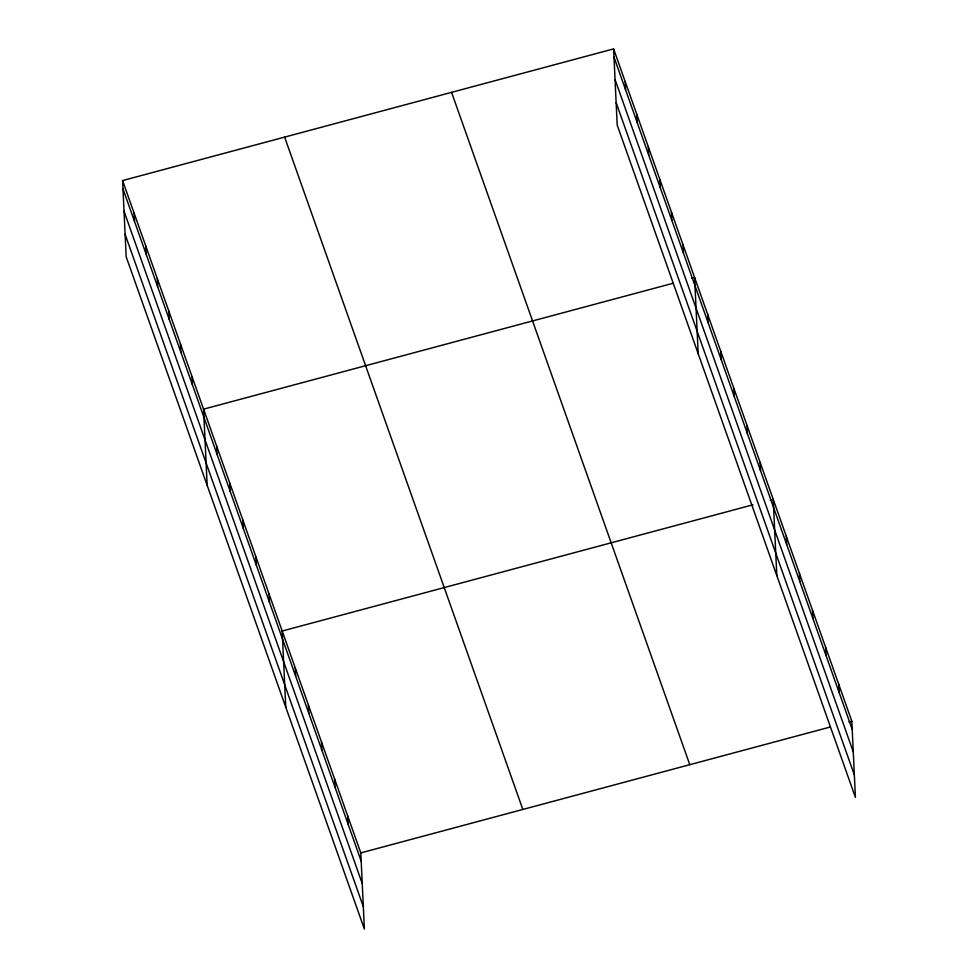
<?xml version="1.0" encoding="UTF-8"?>
<svg xmlns="http://www.w3.org/2000/svg" width="978" height="978" viewBox="0 0 978 978"><rect width="100%" height="100%" fill="white"/><g stroke="black" fill="none" stroke-linecap="round" stroke-linejoin="round"><path stroke-width="1.47" d="M122.58 180.563L360.796 852.902L364.391 929.1L126.174 256.762L122.58 180.563L613.609 48.9L851.826 721.238L855.42 797.437L617.204 125.098L613.609 48.9M672.901 283.314L203.571 409.159L207.165 485.357M691.715 278.278L694.612 277.495L698.194 353.694M752.962 504.795L282.177 631.03L285.772 707.228M770.322 500.149L773.219 499.367L776.813 575.565M360.796 852.902L830.126 727.057M848.941 722.021L851.826 721.238M614.001 57.127L852.217 729.466M615.064 79.56L853.281 751.899M616.152 102.666L854.369 775.004M451.567 92.348L689.783 764.686M284.622 137.116L522.839 809.454M122.959 188.791L361.188 861.129M124.023 211.224L362.239 883.562M125.111 234.329L363.327 906.667M838.733 684.258L839.112 692.485M825.628 647.289L826.019 655.505M812.522 610.309L812.914 618.536M799.417 573.328L799.808 581.555M786.324 536.347L786.703 544.575M760.114 462.386L760.505 470.614M747.021 425.406L747.4 433.633M733.916 388.437L734.295 396.665M720.81 351.457L721.202 359.684M707.705 314.476L708.096 322.703M683.035 244.842L683.426 253.07M671.47 212.177L671.849 220.405M659.893 179.524L660.284 187.752M648.328 146.871L648.707 155.099M636.751 114.218L637.143 122.433M625.186 81.553L625.565 89.78M347.691 815.921L348.082 824.148M334.586 778.953L334.977 787.168M321.493 741.972L321.872 750.199M308.388 704.991L308.779 713.219M295.283 668.011L295.674 676.238M269.084 594.049L269.463 602.277M255.979 557.069L256.37 565.296M242.874 520.1L243.265 528.328M229.769 483.12L230.16 491.347M216.676 446.139L217.055 454.367M191.994 376.506L192.385 384.733M180.429 343.84L180.82 352.068M168.864 311.187L169.243 319.415M157.287 278.534L157.678 286.762M145.722 245.881L146.101 254.109M134.145 213.216L134.536 221.444"/></g></svg>
